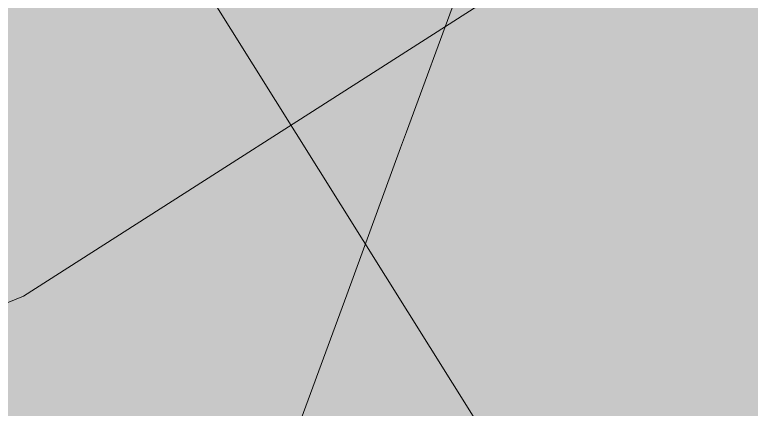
# Model space of a CAD drawing. Header units: metres. Extents: x -6 to 1255, y -2 to 532.
# Drawn here: x 943.06 to 954.17, y 148.62 to 154.57 of the extents above; entities that cross this region are included whole.
import ezdxf

# ---------------------------------------------------------------- set-up
doc = ezdxf.new("R2010")
doc.units = ezdxf.units.M
doc.header["$MEASUREMENT"] = 0
for name, color, linetype, lineweight, true_color in [('TPX_BUILDINGS', 7, 'CONTINUOUS', 0, 0x000000), ('TPX_BUILDINGS_HATCH', 7, 'CONTINUOUS', 0, 0xf0f0f0), ('TPX_CADASTRES', 7, 'CONTINUOUS', 0, 0x646464), ('TPX_RAILWAYS_AXES', 7, 'CONTINUOUS', 0, 0x464646), ('TPX_RELIEF_CONTOUR_LINES', 7, 'CONTINUOUS', 0, 0x969696)]:
    doc.layers.add(name, color=color, linetype=linetype, lineweight=lineweight, true_color=true_color)

msp = doc.modelspace()

# ---------------------------------------------------------------- hatches: boundary and pattern name
at = {"layer": 'TPX_BUILDINGS_HATCH'}
h = msp.add_hatch(color=256, dxfattribs=at)
h.paths.add_polyline_path([(922.168, 136.783), (920.678, 132.543), (925.758, 131.273), (928.158, 130.573), (932.038, 129.443), (934.748, 128.643), (939.568, 127.223), (941.378, 132.143), (943.828, 138.803), (944.568, 140.833), (946.198, 145.263), (948.068, 150.343), (948.878, 152.563), (948.968, 152.803), (950.488, 156.933), (946.338, 158.533), (936.158, 162.463), (931.818, 164.133), (931.398, 162.943), (930.398, 160.093), (930.068, 159.163), (929.087, 156.386), (928.838, 155.683), (928.118, 153.645), (927.478, 151.833), (925.588, 146.453), (922.378, 137.363), (922.168, 136.783)])
h.paths.add_polyline_path([(931.458, 144.673), (932.588, 148.073), (938.148, 145.923), (937.338, 143.613), (933.218, 145.083), (932.908, 144.233), (931.458, 144.673)], flags=16)
h.paths.add_polyline_path([(936.828, 154.773), (937.728, 157.213), (941.768, 155.633), (940.838, 153.213), (936.828, 154.773)], flags=16)
msp.add_hatch(color=256, dxfattribs=at).paths.add_polyline_path([(941.378, 132.143), (939.568, 127.223), (958.778, 120.533), (962.208, 119.363), (962.998, 119.313), (963.398, 119.383), (963.958, 119.603), (964.298, 119.813), (964.598, 120.083), (964.858, 120.393), (965.058, 120.743), (966.178, 124.253), (973.678, 147.373), (973.688, 147.563), (973.638, 147.763), (973.548, 147.943), (973.418, 148.093), (973.248, 148.213), (968.268, 150.133), (950.488, 156.933), (948.968, 152.803), (948.878, 152.563), (948.068, 150.343), (946.198, 145.263), (944.568, 140.833), (943.828, 138.803), (941.378, 132.143)])

# ---------------------------------------------------------------- linework, layer by layer
at = {"layer": 'TPX_BUILDINGS', "elevation": 0.042}
for points in [[(946.198, 145.263), (948.068, 150.343), (948.878, 152.563), (948.968, 152.803), (950.488, 156.933), (946.338, 158.533), (936.158, 162.463), (931.818, 164.133), (931.398, 162.943), (930.398, 160.093), (930.068, 159.163), (929.087, 156.386), (928.838, 155.683), (928.118, 153.645), (927.478, 151.833), (925.588, 146.453)], [(966.178, 124.253), (973.678, 147.373), (973.688, 147.563), (973.638, 147.763), (973.548, 147.943), (973.418, 148.093), (973.248, 148.213), (968.268, 150.133), (950.488, 156.933), (948.968, 152.803), (948.878, 152.563), (948.068, 150.343), (946.198, 145.263), (944.568, 140.833), (943.828, 138.803), (941.378, 132.143), (939.568, 127.223), (958.778, 120.533)]]:
    msp.add_lwpolyline(points, dxfattribs=at)
at = {"layer": 'TPX_CADASTRES', "elevation": 0.024}
for points in [[(946.198, 145.264), (948.068, 150.344), (948.878, 152.564), (948.968, 152.804), (950.488, 156.934), (946.338, 158.534), (936.158, 162.464), (931.818, 164.134), (931.398, 162.944), (930.398, 160.094), (930.068, 159.164), (928.838, 155.684), (927.478, 151.834), (925.588, 146.454)], [(966.178, 124.253), (973.678, 147.373), (973.688, 147.563), (973.638, 147.763), (973.548, 147.943), (973.418, 148.093), (973.248, 148.213), (968.268, 150.133), (950.488, 156.934), (948.968, 152.804), (948.878, 152.564), (948.068, 150.344), (946.198, 145.264), (944.568, 140.834), (943.828, 138.804), (941.378, 132.144), (939.568, 127.224), (958.778, 120.533)]]:
    msp.add_lwpolyline(points, dxfattribs=at)
at = {"layer": 'TPX_RAILWAYS_AXES', "elevation": 0.033}
msp.add_lwpolyline([(1146.809, 442.431), (1106.517, 340.141), (1094.844, 313.204), (1081.376, 292.912), (1055.516, 259.869), (1015.29, 212.281), (989.97, 184.087), (971.293, 168.284), (943.189, 150.326), (916.791, 139.461), (888.956, 133.625), (861.121, 131.739), (796.082, 133.469)], dxfattribs=at)
at = {"layer": 'TPX_RELIEF_CONTOUR_LINES', "elevation": 0.045}
msp.add_lwpolyline([(930.173, 159.452), (922.18, 156.095), (920.182, 154.896), (918.503, 152.897), (918.461, 150.899), (919.927, 146.901), (922.579, 142.904), (924.178, 141.2), (927.117, 138.907), (930.173, 137.316), (934.169, 135.974), (938.166, 135.33), (944.16, 135.72), (947.311, 136.908), (949.92, 138.907), (951.245, 140.905), (951.721, 142.904), (950.984, 146.901), (945.983, 154.896), (944.325, 156.895), (942.162, 158.238), (936.167, 160.14), (934.169, 160.287), (930.173, 159.452)], dxfattribs=at)

doc.saveas('drawing.dxf')
